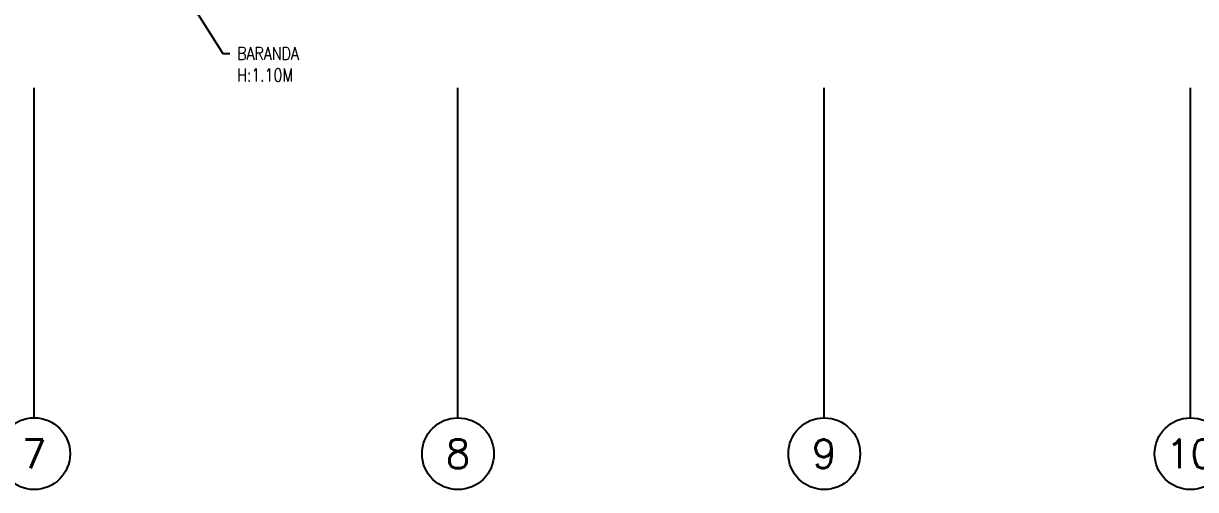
# Model space of a CAD drawing. Header units: millimetres. Extents: x 98 to 155, y -181 to 127.
# Drawn here: x 113.64 to 121.8, y -36.71 to -33.46 of the extents above; entities that cross this region are included whole.
import ezdxf
from ezdxf import colors
from ezdxf.entities.mleader import LeaderData, LeaderLine
from ezdxf.enums import TextEntityAlignment as Align
from ezdxf.math import Vec2, Vec3

# ---------------------------------------------------------------- set-up
doc = ezdxf.new("R2010")
doc.units = ezdxf.units.MM
doc.header["$LTSCALE"] = 15
doc.linetypes.add('PHANTOM', pattern=[63.5, 31.75, -6.35, 6.35, -6.35, 6.35, -6.35])
doc.linetypes.add('PHANTOM2', pattern=[1.25, 0.625, -0.125, 0.125, -0.125, 0.125, -0.125])
doc.layers.add('A-EJES', color=250, linetype='PHANTOM')
doc.layers.add('A_50_TextoIndicaciones', color=250, linetype='Continuous')
doc.styles.add('ROMANS', font='romans.shx', dxfattribs={"width": 0.8})
doc.styles.add('TXT_COTAS', font='romans.shx', dxfattribs={"width": 0.8})

# ---------------------------------------------------------------- blocks, each defined once
blk = doc.blocks.new('Ejes_Torre C')
at = {"layer": 'A-EJES', "linetype": 'PHANTOM2'}
for points in [[(12.075, -2.7999), (12.075, -0.4999)], [(15.025, -2.8), (15.025, -0.5)], [(17.575, -2.8), (17.575, -0.5)], [(20.125, -2.8), (20.125, -0.5)]]:
    blk.add_lwpolyline(points, dxfattribs=at)
at = {"layer": 'A-EJES', "linetype": 'Continuous'}
for centre in [(12.075, -3.0499), (15.025, -3.05), (17.575, -3.05), (20.125, -3.05)]:
    blk.add_circle(centre, 0.25, dxfattribs=at)
at = {"layer": 'A-EJES', "linetype": 'Continuous', "style": 'ROMANS'}
for s, p in [('7', (12.075, -3.0499)), ('8', (15.025, -3.05)), ('9', (17.575, -3.05)), ('10', (20.125, -3.05))]:
    blk.add_text(s, height=0.2, dxfattribs=at).set_placement(p, align=Align.MIDDLE_CENTER)

msp = doc.modelspace()

# ---------------------------------------------------------------- block references
at = {"layer": 'A-EJES'}
msp.add_blockref('Ejes_Torre C', (101.6419, -33.4084), dxfattribs=at)

# ---------------------------------------------------------------- leaders
at = {"layer": 'A_50_TextoIndicaciones'}
ml = msp.add_multileader_mtext('Standard', dxfattribs=at)
ml.set_content('\\pxsm1;BARANDA \\P\\pt16;H:1.10M', color=256, style='TXT_COTAS')
ml.set_leader_properties(color=256)
ml.build(insert=Vec2(0, 0))
ml.multileader.update_dxf_attribs({"dogleg_length": 0.05, "arrow_head_size": 0.07})
ctx = ml.context
ctx.base_point, ctx.char_height, ctx.arrow_head_size, ctx.landing_gap_size, ctx.plane_origin = Vec3(115.0798, -33.6699), 0.09, 0.07, 0.05, Vec3(114.6701, -33.2528)
notes = []
notes.append((ctx, [(0, (1, 1, 0), (115.0298, -33.6699), (1, 0), 0.05, [(0, [(114.82, -33.3395)], 0, [])])]))
ctx.mtext.insert, ctx.mtext.width, ctx.mtext.defined_height, ctx.mtext.flow_direction = Vec3(115.1298, -33.6249), 1.102183, 0.8046, 5
ml = msp.add_multileader_mtext('Standard', dxfattribs=at)
ml.set_content('\\pxsm1,t16;CELOSIA\\PMETALICA', color=256, style='TXT_COTAS')
ml.set_leader_properties(color=256)
ml.build(insert=Vec2(0, 0))
ml.multileader.update_dxf_attribs({"dogleg_length": 0.05, "arrow_head_size": 0.07})
ctx = ml.context
ctx.base_point, ctx.char_height, ctx.arrow_head_size, ctx.landing_gap_size, ctx.plane_origin = Vec3(113.0663, -33.6967), 0.09, 0.07, 0.05, Vec3(112.7484, -34.1663)
notes.append((ctx, [(0, (1, 1, 0), (113.0163, -33.6967), (1, 0), 0.05, [(0, [(112.8832, -33.3995)], 0, [])])]))
ctx.mtext.insert, ctx.mtext.width, ctx.mtext.defined_height, ctx.mtext.flow_direction = Vec3(113.1163, -33.6517), 1.024058, 0.5146, 5
for ctx, leaders in notes:
    for number, flags, end, landing, length, lines in leaders:
        leader = LeaderData()
        leader.index, (leader.has_last_leader_line, leader.has_dogleg_vector, leader.attachment_direction) = number, flags
        leader.last_leader_point, leader.dogleg_vector, leader.dogleg_length = Vec3(end), Vec3(landing), length
        for number, points, colour, breaks in lines:
            line = LeaderLine()
            line.index, line.vertices, line.color, line.breaks = number, Vec3.list(points), colors.encode_raw_color(colour), breaks
            leader.lines.append(line)
        ctx.leaders.append(leader)

doc.saveas('drawing.dxf')
